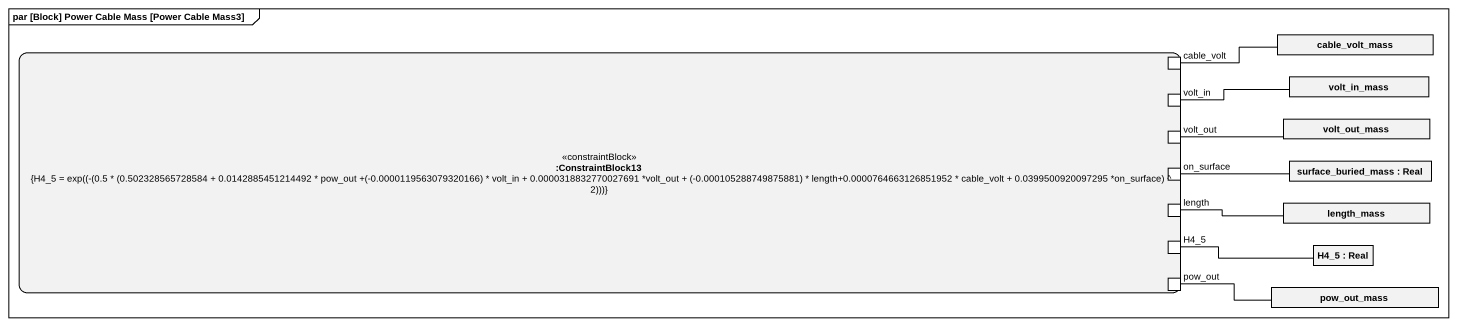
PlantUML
@startuml
mainframe par [Block] Power Cable Mass [Power Cable Mass3]
rectangle cable_volt_mass
rectangle ":ConstraintBlock13\n{H4_5 = exp((-(0.5 * (0.502328565728584 + 0.0142885451214492 * pow_out +(-0.0000119563079320166) * volt_in + 0.0000318832770027691 *volt_out + (-0.000105288749875881) * length+0.0000764663126851952 * cable_volt + 0.0399500920097295 *on_surface) ^ 2)))}" as ConstraintBlock13 <<constraintBlock>> {
  port cable_volt
  port volt_in
  port volt_out
  port on_surface
  port length
  port H4_5
  port pow_out
}
rectangle volt_in_mass
rectangle volt_out_mass
rectangle "surface_buried_mass : Real" as surface_buried_mass
rectangle length_mass
rectangle "H4_5 : Real" as H4_5_2
rectangle pow_out_mass
cable_volt -right- cable_volt_mass
volt_in -right- volt_in_mass
volt_out -right- volt_out_mass
on_surface -right- surface_buried_mass
length -right- length_mass
H4_5 -right- H4_5_2
pow_out -right- pow_out_mass
@enduml
